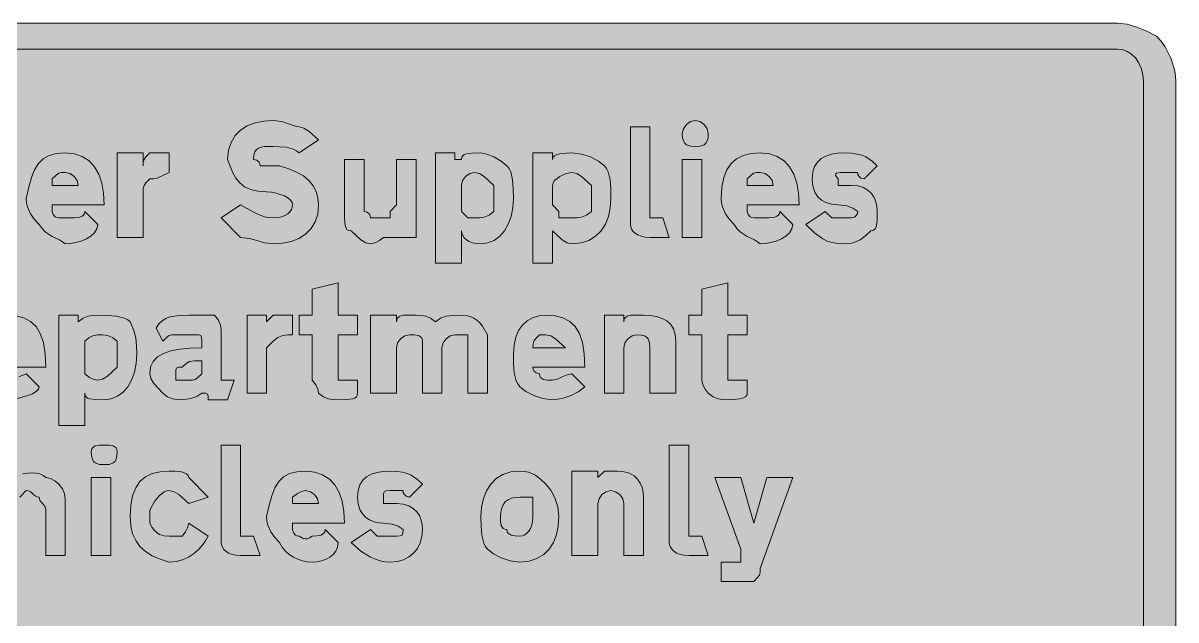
# Model space of a CAD drawing. Header units: metres. Extents: x 121 to 445, y 10 to 260.
# Drawn here: x 232.5 to 445.5, y 149.4 to 259.7 of the extents above; entities that cross this region are included whole.
import ezdxf

# ---------------------------------------------------------------- set-up
doc = ezdxf.new("R2010")
doc.units = ezdxf.units.M
doc.layers.add('FILL_BLACK_000000', color=7, linetype='Continuous', true_color=0x000000)
doc.layers.add('FILL_WHITE_FFFFFF', color=7, linetype='Continuous', true_color=0xffffff)

msp = doc.modelspace()

# ---------------------------------------------------------------- hatches: boundary and pattern name
at = {"layer": 'FILL_BLACK_000000', "true_color": 0x000000}
h = msp.add_hatch(color=7, dxfattribs=at)
h.dxf.hatch_style = 1
h.paths.add_polyline_path([(130.28, 10.12), (128.07, 10.38), (126.95, 10.67), (125.86, 11.09), (124.82, 11.69), (123.87, 12.48), (122.99, 14.3), (122.22, 16.23), (121.68, 18.39), (121.52, 19.58), (121.47, 20.88), (121.47, 248.88), (121.68, 250.87), (122.22, 253.08), (122.99, 255.29), (123.87, 257.28), (125.86, 258.16), (128.07, 258.93), (130.28, 259.47), (132.27, 259.68), (434.67, 259.68), (436.47, 259.47), (438.27, 258.93), (440.07, 258.16), (441.87, 257.28), (442.71, 256.33), (443.45, 255.29), (444.06, 254.2), (444.57, 253.08), (445.25, 250.87), (445.41, 249.83), (445.47, 248.88), (445.47, 20.88), (445.41, 19.58), (445.25, 18.39), (444.96, 17.27), (444.57, 16.23), (444.06, 15.24), (443.45, 14.3), (441.87, 12.48), (440.97, 11.69), (440.07, 11.09), (439.17, 10.67), (438.27, 10.38), (436.47, 10.12), (434.67, 10.08), (132.27, 10.08), (130.28, 10.12)])
h = msp.add_hatch(color=7, dxfattribs=at)
h.dxf.hatch_style = 1
h.paths.add_polyline_path([(275.67, 234.33), (276.08, 233.97), (276.22, 233.68), (276.27, 233.28), (279.87, 233.28), (281.56, 232.77), (283.02, 232.15), (284.26, 231.42), (285.27, 230.58), (286.06, 229.62), (286.62, 228.55), (286.96, 227.37), (287.07, 226.08), (286.91, 224.39), (286.43, 222.93), (285.68, 221.69), (284.67, 220.68), (283.44, 219.89), (282.01, 219.33), (280.41, 218.99), (278.67, 218.88), (277.06, 219.07), (275.67, 219.48), (274.28, 219.89), (272.67, 220.08), (269.07, 223.68), (272.67, 226.08), (275.67, 224.43), (277.06, 223.89), (277.82, 223.73), (278.67, 223.68), (279.51, 223.73), (280.25, 223.89), (280.86, 224.12), (281.37, 224.43), (281.76, 224.79), (282.05, 225.2), (282.21, 225.63), (282.27, 226.08), (282.16, 226.53), (281.86, 226.96), (281.38, 227.37), (280.77, 227.73), (279.23, 228.27), (278.37, 228.43), (277.47, 228.48), (275.83, 228.59), (274.49, 228.91), (273.4, 229.43), (272.52, 230.13), (271.81, 231), (271.23, 232.02), (270.27, 234.48), (270.43, 236.17), (270.91, 237.63), (271.66, 238.87), (272.67, 239.88), (273.9, 240.67), (275.33, 241.23), (276.93, 241.57), (278.67, 241.68), (280.26, 241.49), (281.52, 241.08), (282.55, 240.67), (283.47, 240.48), (284.37, 240.27), (285.27, 239.73), (287.07, 238.08), (283.47, 235.68), (282.97, 236.08), (282.38, 236.37), (281.07, 236.73), (278.67, 236.88), (277.1, 236.84), (276.48, 236.75), (275.97, 236.58), (275.58, 236.29), (275.3, 235.87), (275.13, 235.27), (275.07, 234.48), (275.67, 234.33)])
h = msp.add_hatch(color=7, dxfattribs=at)
h.dxf.hatch_style = 1
h.paths.add_polyline_path([(359.02, 238.49), (358.86, 237.89), (358.63, 237.47), (358.32, 237.18), (357.55, 236.92), (356.67, 236.88), (355.79, 236.92), (355.02, 237.18), (354.71, 237.47), (354.48, 237.89), (354.32, 238.49), (354.27, 239.28), (354.48, 240.16), (355.02, 240.93), (355.79, 241.47), (356.67, 241.68), (357.55, 241.47), (358.32, 240.93), (358.86, 240.16), (359.07, 239.28), (359.02, 238.49)])
h = msp.add_hatch(color=7, dxfattribs=at)
h.dxf.hatch_style = 1
h.paths.add_polyline_path([(348.27, 224.88), (348.27, 223.68), (350.67, 223.68), (351.87, 220.08), (350.67, 220.08), (348.27, 220.08), (347.43, 220.13), (346.7, 220.29), (346.08, 220.52), (345.57, 220.83), (345.18, 221.19), (344.9, 221.6), (344.73, 222.03), (344.67, 222.48), (344.67, 223.68), (344.67, 240.48), (348.27, 240.48), (348.27, 224.88)])
h = msp.add_hatch(color=7, dxfattribs=at)
h.dxf.hatch_style = 1
h.paths.add_polyline_path([(237.87, 224.88), (238.02, 224.28), (238.38, 223.87), (238.67, 223.73), (239.07, 223.68), (240.27, 223.68), (241.85, 223.7), (242.97, 223.83), (243.36, 223.97), (243.64, 224.19), (243.81, 224.48), (243.87, 224.88), (246.27, 222.48), (246.11, 221.64), (245.67, 220.9), (245, 220.29), (244.17, 219.78), (243.22, 219.39), (242.22, 219.1), (241.22, 218.94), (240.27, 218.88), (239.77, 219.28), (239.18, 219.61), (237.87, 220.23), (236.56, 221.07), (235.97, 221.69), (235.47, 222.48), (234.59, 223.4), (233.82, 224.43), (233.28, 225.69), (233.12, 226.43), (233.07, 227.28), (233.53, 229.36), (234.03, 231.12), (234.61, 232.57), (235.32, 233.73), (236.2, 234.6), (237.29, 235.21), (238.63, 235.57), (240.27, 235.68), (241.96, 235.51), (243.42, 235.02), (244.66, 234.22), (245.67, 233.13), (246.46, 231.75), (247.02, 230.11), (247.36, 228.22), (247.47, 226.08), (237.87, 226.08), (237.87, 224.88)])
h.paths.add_polyline_path([(242.46, 230.56), (241.92, 231.33), (241.15, 231.87), (240.27, 232.08), (239.56, 232.06), (239.07, 231.93), (238.58, 231.57), (237.87, 230.88), (237.87, 229.68), (242.67, 229.68), (242.46, 230.56)], flags=16)
h = msp.add_hatch(color=7, dxfattribs=at)
h.dxf.hatch_style = 1
h.paths.add_polyline_path([(249.87, 235.68), (254.67, 235.68), (254.67, 233.28), (254.69, 233.99), (254.82, 234.48), (255.18, 234.97), (255.87, 235.68), (259.47, 235.68), (259.47, 232.08), (257.22, 231.03), (256.6, 230.9), (255.87, 230.88), (255.18, 230.17), (254.82, 229.68), (254.69, 229.19), (254.67, 228.48), (254.67, 220.08), (249.87, 220.08), (249.87, 235.68)])
h = msp.add_hatch(color=7, dxfattribs=at)
h.dxf.hatch_style = 1
h.paths.add_polyline_path([(305.07, 234.48), (305.07, 220.08), (300.27, 220.08), (299.07, 220.08), (298.32, 219.48), (297.55, 219.07), (296.67, 218.88), (295.77, 219.09), (294.87, 219.63), (293.07, 221.28), (292.67, 221.33), (292.38, 221.49), (292.02, 222.03), (291.89, 222.8), (291.87, 223.68), (291.87, 234.48), (295.47, 234.48), (295.47, 226.08), (295.47, 224.88), (296.07, 224.73), (296.48, 224.37), (296.62, 224.08), (296.67, 223.68), (297.87, 223.68), (300.27, 223.68), (300.27, 224.88), (301.47, 226.08), (301.47, 234.48), (305.07, 234.48)])
h = msp.add_hatch(color=7, dxfattribs=at)
h.dxf.hatch_style = 1
h.paths.add_polyline_path([(322.64, 223.94), (322.12, 222.51), (321.42, 221.28), (320.55, 220.27), (319.53, 219.52), (318.36, 219.04), (317.07, 218.88), (316.23, 218.93), (315.5, 219.09), (314.88, 219.32), (314.37, 219.63), (313.98, 219.99), (313.7, 220.4), (313.53, 220.83), (313.47, 221.28), (313.47, 215.28), (308.67, 215.28), (308.67, 235.68), (312.27, 235.68), (312.27, 234.48), (313.47, 234.48), (313.53, 234.88), (313.7, 235.17), (313.98, 235.39), (314.37, 235.53), (315.5, 235.66), (317.07, 235.68), (318.16, 235.47), (319.47, 234.93), (320.78, 234.16), (321.87, 233.28), (322.27, 232.78), (322.56, 232.17), (322.92, 230.73), (323.05, 229.06), (323.07, 227.28), (322.96, 225.54), (322.64, 223.94)])
h.paths.add_polyline_path([(317.67, 223.83), (318.57, 224.19), (319.47, 224.88), (319.47, 226.08), (319.47, 229.68), (317.67, 231.33), (316.77, 231.87), (315.87, 232.08), (314.99, 231.87), (314.22, 231.33), (313.68, 230.56), (313.47, 229.68), (313.47, 226.08), (313.47, 224.88), (314.67, 223.68), (315.87, 223.68), (316.77, 223.7), (317.67, 223.83)], flags=16)
h = msp.add_hatch(color=7, dxfattribs=at)
h.dxf.hatch_style = 1
h.paths.add_polyline_path([(340.62, 223.94), (340.06, 222.51), (339.27, 221.28), (338.26, 220.27), (337.02, 219.52), (335.56, 219.04), (333.87, 218.88), (332.97, 219.09), (332.07, 219.63), (330.27, 221.28), (330.27, 215.28), (326.67, 215.28), (326.67, 235.68), (330.27, 235.68), (330.27, 234.48), (330.38, 234.88), (330.66, 235.17), (331.09, 235.39), (331.62, 235.53), (332.8, 235.66), (333.87, 235.68), (335.65, 235.47), (337.32, 234.93), (338.76, 234.16), (339.87, 233.28), (340.27, 232.78), (340.56, 232.17), (340.92, 230.73), (341.05, 229.06), (341.07, 227.28), (340.96, 225.54), (340.62, 223.94)])
h.paths.add_polyline_path([(335.67, 223.83), (336.57, 224.19), (337.47, 224.88), (337.47, 226.08), (337.47, 229.68), (335.67, 231.33), (334.77, 231.87), (333.87, 232.08), (332.8, 231.87), (331.62, 231.33), (330.66, 230.56), (330.38, 230.13), (330.27, 229.68), (330.27, 226.08), (331.47, 224.88), (331.47, 223.68), (333.87, 223.68), (334.77, 223.7), (335.67, 223.83)], flags=16)
h = msp.add_hatch(color=7, dxfattribs=at)
h.dxf.hatch_style = 1
h.paths.add_polyline_path([(354.27, 220.08), (354.27, 234.48), (357.87, 234.48), (357.87, 220.08), (354.27, 220.08)])
h = msp.add_hatch(color=7, dxfattribs=at)
h.dxf.hatch_style = 1
h.paths.add_polyline_path([(366.27, 224.88), (366.42, 224.28), (366.78, 223.87), (367.07, 223.73), (367.47, 223.68), (368.67, 223.68), (370.25, 223.7), (371.37, 223.83), (371.76, 223.97), (372.05, 224.19), (372.21, 224.48), (372.27, 224.88), (374.67, 222.48), (374.51, 221.64), (374.07, 220.9), (373.4, 220.29), (372.57, 219.78), (371.62, 219.39), (370.62, 219.1), (369.62, 218.94), (368.67, 218.88), (368.17, 219.28), (367.58, 219.61), (366.27, 220.23), (364.96, 221.07), (364.37, 221.69), (363.87, 222.48), (362.99, 223.4), (362.22, 224.43), (361.68, 225.69), (361.52, 226.43), (361.47, 227.28), (361.58, 229.36), (361.92, 231.12), (362.48, 232.57), (363.27, 233.73), (364.28, 234.6), (365.52, 235.21), (366.98, 235.57), (368.67, 235.68), (370.36, 235.51), (371.82, 235.02), (373.06, 234.22), (374.07, 233.13), (374.86, 231.75), (375.42, 230.11), (375.76, 228.22), (375.87, 226.08), (366.27, 226.08), (366.27, 224.88)])
h.paths.add_polyline_path([(370.86, 230.56), (370.32, 231.33), (369.55, 231.87), (368.67, 232.08), (367.96, 232.06), (367.47, 231.93), (366.98, 231.57), (366.27, 230.88), (366.27, 229.68), (371.07, 229.68), (370.86, 230.56)], flags=16)
h = msp.add_hatch(color=7, dxfattribs=at)
h.dxf.hatch_style = 1
h.paths.add_polyline_path([(390.25, 223.3), (390.12, 222.18), (389.98, 221.79), (389.76, 221.5), (389.47, 221.34), (389.07, 221.28), (388.15, 220.4), (387.12, 219.63), (385.86, 219.09), (385.12, 218.93), (384.27, 218.88), (383.03, 218.94), (381.96, 219.1), (381.04, 219.39), (380.22, 219.78), (378.7, 220.9), (377.07, 222.48), (380.67, 224.88), (381.87, 223.68), (384.27, 223.68), (385.47, 223.68), (386.07, 223.83), (386.48, 224.19), (386.62, 224.48), (386.67, 224.88), (385.77, 225.48), (384.65, 225.89), (383.07, 226.08), (381.83, 226.19), (380.8, 226.49), (379.97, 226.97), (379.32, 227.58), (378.84, 228.31), (378.51, 229.12), (378.33, 229.98), (378.27, 230.88), (378.38, 232.12), (378.7, 233.15), (379.22, 233.98), (379.92, 234.63), (380.79, 235.11), (381.81, 235.44), (382.98, 235.62), (384.27, 235.68), (385.51, 235.63), (386.56, 235.47), (387.43, 235.24), (388.17, 234.93), (389.33, 234.16), (390.27, 233.28), (387.87, 230.88), (387.27, 231.03), (386.86, 231.39), (386.72, 231.68), (386.67, 232.08), (384.27, 232.08), (383.41, 232.06), (382.77, 231.93), (382.61, 231.79), (382.58, 231.57), (382.73, 231.28), (383.07, 230.88), (383.07, 229.68), (385.47, 229.68), (386.71, 229.57), (387.74, 229.27), (388.57, 228.79), (389.22, 228.18), (389.7, 227.45), (390.03, 226.64), (390.21, 225.78), (390.27, 224.88), (390.25, 223.3)])
h = msp.add_hatch(color=7, dxfattribs=at)
h.dxf.hatch_style = 1
h.paths.add_polyline_path([(294.27, 205.68), (294.27, 202.08), (290.67, 202.08), (290.67, 194.88), (290.67, 193.68), (291.87, 193.68), (293.07, 193.68), (294.27, 193.68), (294.27, 191.28), (294.21, 190.88), (294.05, 190.59), (293.76, 190.37), (293.37, 190.23), (292.25, 190.1), (290.67, 190.08), (289.77, 190.1), (288.87, 190.23), (287.97, 190.59), (287.07, 191.28), (286.92, 192.03), (286.56, 192.8), (285.87, 193.68), (285.87, 202.08), (283.47, 202.08), (283.47, 205.68), (285.87, 205.68), (285.87, 210.48), (290.67, 211.68), (290.67, 205.68), (294.27, 205.68)])
h = msp.add_hatch(color=7, dxfattribs=at)
h.dxf.hatch_style = 1
h.paths.add_polyline_path([(366.27, 205.68), (366.27, 202.08), (362.67, 202.08), (362.67, 194.88), (362.67, 193.68), (363.87, 193.68), (365.07, 193.68), (366.27, 193.68), (366.27, 191.28), (366.16, 190.88), (365.88, 190.59), (365.45, 190.37), (364.92, 190.23), (363.74, 190.1), (362.67, 190.08), (361.77, 190.1), (360.87, 190.23), (359.97, 190.59), (359.07, 191.28), (358.47, 192.03), (358.06, 192.8), (357.87, 193.68), (357.87, 202.08), (355.47, 202.08), (355.47, 205.68), (357.87, 205.68), (357.87, 210.48), (362.67, 211.68), (362.67, 205.68), (366.27, 205.68)])
h = msp.add_hatch(color=7, dxfattribs=at)
h.dxf.hatch_style = 1
h.paths.add_polyline_path([(227.09, 195.39), (227.22, 195.03), (227.58, 194.9), (228.27, 194.88), (228.32, 194.48), (228.46, 194.19), (228.87, 193.83), (229.47, 193.68), (230.54, 193.87), (231.72, 194.28), (233.07, 194.88), (235.47, 192.48), (235.31, 192.03), (234.87, 191.6), (234.2, 191.19), (233.37, 190.83), (231.42, 190.29), (229.47, 190.08), (228.36, 190.29), (226.92, 190.83), (223.47, 192.48), (223.28, 193.59), (222.87, 195.03), (222.46, 196.7), (222.27, 198.48), (222.38, 200.17), (222.72, 201.63), (223.28, 202.87), (224.07, 203.88), (225.08, 204.67), (226.32, 205.23), (227.78, 205.57), (229.47, 205.68), (231.16, 205.56), (232.62, 205.19), (233.86, 204.54), (234.87, 203.58), (235.66, 202.28), (236.22, 200.62), (236.56, 198.56), (236.67, 196.08), (227.07, 196.08), (227.09, 195.39)])
h.paths.add_polyline_path([(231.66, 200.56), (231.12, 201.33), (230.35, 201.87), (229.47, 202.08), (227.07, 202.08), (227.07, 199.68), (231.87, 199.68), (231.66, 200.56)], flags=16)
h = msp.add_hatch(color=7, dxfattribs=at)
h.dxf.hatch_style = 1
h.paths.add_polyline_path([(253.04, 195.14), (252.52, 193.71), (251.82, 192.48), (250.95, 191.47), (249.93, 190.72), (248.76, 190.24), (247.47, 190.08), (245.9, 190.1), (244.77, 190.23), (244.38, 190.37), (244.1, 190.59), (243.93, 190.88), (243.87, 191.28), (243.87, 185.28), (239.07, 185.28), (239.07, 205.68), (242.67, 205.68), (242.67, 204.48), (243.57, 205.17), (244.47, 205.53), (245.37, 205.66), (246.27, 205.68), (248.05, 205.66), (249.72, 205.53), (251.16, 205.17), (251.77, 204.88), (252.27, 204.48), (252.96, 202.87), (253.32, 201.48), (253.45, 200.09), (253.47, 198.48), (253.36, 196.74), (253.04, 195.14)])
h.paths.add_polyline_path([(248.07, 194.43), (249.87, 196.08), (249.87, 197.28), (249.87, 199.68), (249.87, 200.88), (248.97, 201.57), (248.07, 201.93), (247.17, 202.06), (246.27, 202.08), (245.39, 201.89), (244.62, 201.48), (243.87, 200.88), (243.87, 196.08), (243.87, 194.88), (244.75, 194.19), (245.52, 193.83), (246.27, 193.68), (247.17, 193.89), (248.07, 194.43)], flags=16)
h = msp.add_hatch(color=7, dxfattribs=at)
h.dxf.hatch_style = 1
h.paths.add_polyline_path([(266.67, 190.08), (266.65, 190.77), (266.52, 191.13), (266.16, 191.26), (265.47, 191.28), (264.57, 190.68), (263.45, 190.27), (261.87, 190.08), (260.97, 190.1), (260.07, 190.23), (259.17, 190.59), (258.27, 191.28), (256.62, 193.08), (256.08, 193.98), (255.87, 194.88), (256.04, 196.12), (256.53, 197.15), (257.33, 197.98), (258.42, 198.63), (259.8, 199.11), (261.44, 199.44), (263.33, 199.62), (265.47, 199.68), (265.47, 200.88), (265.45, 201.57), (265.32, 201.93), (264.96, 202.06), (264.27, 202.08), (263.07, 202.08), (260.67, 202.08), (259.96, 202.06), (259.47, 201.93), (258.98, 201.57), (258.27, 200.88), (257.07, 203.28), (257.57, 204.07), (258.18, 204.67), (258.86, 205.09), (259.62, 205.38), (261.29, 205.64), (263.07, 205.68), (267.87, 205.68), (268.56, 204.78), (268.92, 203.88), (269.05, 202.98), (269.07, 202.08), (269.07, 193.68), (271.47, 193.68), (270.27, 190.08), (266.67, 190.08)])
h.paths.add_polyline_path([(263.07, 193.68), (263.78, 193.7), (264.27, 193.83), (264.76, 194.19), (265.47, 194.88), (265.47, 197.28), (264.06, 197.26), (263.22, 197.13), (262.6, 196.77), (261.87, 196.08), (261.18, 196.06), (260.82, 195.93), (260.69, 195.57), (260.67, 194.88), (260.67, 193.68), (263.07, 193.68)], flags=16)
h = msp.add_hatch(color=7, dxfattribs=at)
h.dxf.hatch_style = 1
h.paths.add_polyline_path([(273.87, 205.68), (277.47, 205.68), (277.47, 204.48), (278.67, 205.68), (282.27, 205.68), (282.27, 202.08), (281.37, 202.06), (280.47, 201.93), (279.57, 201.57), (278.67, 200.88), (277.47, 199.68), (277.47, 191.28), (273.87, 191.28), (273.87, 205.68)])
h = msp.add_hatch(color=7, dxfattribs=at)
h.dxf.hatch_style = 1
h.paths.add_polyline_path([(311.39, 201.87), (310.62, 201.33), (310.08, 200.56), (309.87, 199.68), (309.87, 191.28), (306.27, 191.28), (306.27, 200.88), (306.22, 201.28), (306.06, 201.57), (305.52, 201.93), (304.75, 202.06), (303.87, 202.08), (302.99, 201.87), (302.22, 201.33), (301.68, 200.56), (301.47, 199.68), (301.47, 191.28), (296.67, 191.28), (296.67, 205.68), (301.47, 205.68), (301.47, 204.48), (301.52, 204.88), (301.66, 205.17), (302.07, 205.53), (302.67, 205.68), (305.07, 205.68), (305.97, 205.66), (306.87, 205.53), (307.77, 205.17), (308.67, 204.48), (309.59, 205.17), (310.62, 205.53), (311.88, 205.66), (313.47, 205.68), (314.32, 205.62), (315.06, 205.45), (315.73, 205.17), (316.32, 204.78), (316.86, 204.27), (317.35, 203.65), (318.27, 202.08), (318.27, 200.88), (318.27, 191.28), (314.67, 191.28), (314.67, 200.88), (314.67, 202.08), (312.27, 202.08), (311.39, 201.87)])
h = msp.add_hatch(color=7, dxfattribs=at)
h.dxf.hatch_style = 1
h.paths.add_polyline_path([(326.72, 195.68), (326.86, 195.39), (327.27, 195.03), (327.87, 194.88), (327.92, 194.48), (328.08, 194.19), (328.62, 193.83), (329.39, 193.7), (330.27, 193.68), (331.17, 193.87), (332.07, 194.28), (332.97, 194.69), (333.87, 194.88), (336.27, 192.48), (335.16, 191.6), (333.72, 190.83), (332.05, 190.29), (330.27, 190.08), (328.49, 190.29), (326.82, 190.83), (325.38, 191.6), (324.27, 192.48), (323.87, 192.98), (323.58, 193.59), (323.22, 195.03), (323.09, 196.7), (323.07, 198.48), (323.18, 200.17), (323.5, 201.63), (324.02, 202.87), (324.72, 203.88), (325.59, 204.67), (326.61, 205.23), (327.78, 205.57), (329.07, 205.68), (330.76, 205.56), (332.22, 205.19), (333.46, 204.54), (334.47, 203.58), (335.26, 202.28), (335.82, 200.62), (336.16, 198.56), (336.27, 196.08), (326.67, 196.08), (326.72, 195.68)])
h.paths.add_polyline_path([(330.87, 201.33), (329.97, 201.87), (329.07, 202.08), (327.87, 202.08), (327.18, 201.37), (326.82, 200.88), (326.69, 200.39), (326.67, 199.68), (332.67, 199.68), (330.87, 201.33)], flags=16)
h = msp.add_hatch(color=7, dxfattribs=at)
h.dxf.hatch_style = 1
h.paths.add_polyline_path([(348.27, 191.28), (348.27, 199.68), (348.23, 200.56), (347.97, 201.33), (347.68, 201.64), (347.26, 201.87), (346.66, 202.03), (345.87, 202.08), (344.99, 201.87), (344.22, 201.33), (343.68, 200.56), (343.47, 199.68), (343.47, 191.28), (339.87, 191.28), (339.87, 205.68), (343.47, 205.68), (343.47, 204.48), (343.52, 204.88), (343.66, 205.17), (344.07, 205.53), (344.67, 205.68), (347.07, 205.68), (348.36, 205.62), (349.53, 205.44), (350.55, 205.11), (351.42, 204.63), (352.12, 203.98), (352.64, 203.15), (352.96, 202.12), (353.07, 200.88), (353.07, 191.28), (348.27, 191.28)])
h = msp.add_hatch(color=7, dxfattribs=at)
h.dxf.hatch_style = 1
h.paths.add_polyline_path([(231.57, 176.07), (232.45, 176.35), (233.31, 176.52), (234.12, 176.58), (234.88, 176.52), (235.56, 176.35), (236.17, 176.07), (236.67, 175.68), (237.55, 175.49), (238.32, 175.08), (239.07, 174.48), (239.76, 173.58), (240.12, 172.68), (240.25, 171.78), (240.27, 170.88), (240.27, 161.28), (236.67, 161.28), (236.67, 169.68), (236.62, 170.08), (236.48, 170.39), (236.07, 170.88), (235.66, 171.37), (235.52, 171.68), (235.47, 172.08), (235.07, 172.13), (234.76, 172.27), (234.27, 172.68), (233.78, 173.09), (233.47, 173.23), (233.07, 173.28), (231.87, 172.08), (231.72, 171.48), (231.36, 171.07), (231.07, 170.93), (230.67, 170.88), (230.67, 169.68), (230.67, 161.28), (227.07, 161.28), (227.07, 181.68), (230.67, 181.68), (230.67, 175.68), (231.57, 176.07)])
h = msp.add_hatch(color=7, dxfattribs=at)
h.dxf.hatch_style = 1
h.paths.add_polyline_path([(249.82, 179.69), (249.66, 179.09), (249.43, 178.67), (249.12, 178.38), (248.35, 178.12), (247.47, 178.08), (246.59, 178.12), (245.82, 178.38), (245.51, 178.67), (245.28, 179.09), (245.12, 179.69), (245.07, 180.48), (245.12, 180.88), (245.28, 181.17), (245.82, 181.53), (246.59, 181.66), (247.47, 181.68), (248.35, 181.66), (249.12, 181.53), (249.66, 181.17), (249.82, 180.88), (249.87, 180.48), (249.82, 179.69)])
h = msp.add_hatch(color=7, dxfattribs=at)
h.dxf.hatch_style = 1
h.paths.add_polyline_path([(272.67, 166.08), (272.67, 164.88), (275.07, 164.88), (276.27, 161.28), (275.07, 161.28), (272.67, 161.28), (271.83, 161.33), (271.1, 161.49), (270.48, 161.72), (269.97, 162.03), (269.58, 162.39), (269.3, 162.8), (269.13, 163.23), (269.07, 163.68), (269.07, 164.88), (269.07, 181.68), (272.67, 181.68), (272.67, 166.08)])
h = msp.add_hatch(color=7, dxfattribs=at)
h.dxf.hatch_style = 1
h.paths.add_polyline_path([(355.47, 166.08), (355.47, 164.88), (357.87, 164.88), (359.07, 161.28), (357.87, 161.28), (355.47, 161.28), (354.63, 161.33), (353.9, 161.49), (353.28, 161.72), (352.77, 162.03), (352.38, 162.39), (352.1, 162.8), (351.93, 163.23), (351.87, 163.68), (351.87, 164.88), (351.87, 181.68), (355.47, 181.68), (355.47, 166.08)])
h = msp.add_hatch(color=7, dxfattribs=at)
h.dxf.hatch_style = 1
h.paths.add_polyline_path([(260.54, 176.86), (261.72, 176.73), (262.25, 176.59), (262.68, 176.37), (262.96, 176.08), (263.07, 175.68), (266.67, 172.08), (263.07, 170.88), (261.27, 172.53), (260.37, 173.07), (259.47, 173.28), (259.02, 173.22), (258.57, 173.05), (257.67, 172.38), (256.77, 171.25), (255.87, 169.68), (255.87, 168.48), (255.87, 167.28), (256.32, 166.49), (256.77, 165.89), (257.22, 165.47), (257.67, 165.18), (258.57, 164.92), (259.47, 164.88), (261.87, 164.88), (262.47, 165.63), (262.88, 166.4), (263.07, 167.28), (266.67, 164.88), (266.16, 163.98), (265.55, 163.12), (264.81, 162.31), (263.97, 161.58), (263.01, 160.97), (261.95, 160.49), (260.76, 160.19), (259.47, 160.08), (257.78, 160.59), (256.32, 161.22), (255.08, 162), (254.07, 162.93), (253.28, 164.03), (252.72, 165.31), (252.38, 166.79), (252.27, 168.48), (252.38, 170.56), (252.72, 172.32), (253.28, 173.77), (254.07, 174.93), (255.08, 175.8), (256.32, 176.41), (257.78, 176.77), (259.47, 176.88), (260.54, 176.86)])
h = msp.add_hatch(color=7, dxfattribs=at)
h.dxf.hatch_style = 1
h.paths.add_polyline_path([(282.27, 166.08), (282.42, 165.48), (282.78, 165.07), (283.07, 164.93), (283.47, 164.88), (284.22, 164.43), (284.58, 164.35), (284.99, 164.37), (285.42, 164.54), (285.87, 164.88), (286.75, 164.9), (287.52, 165.03), (288.06, 165.39), (288.22, 165.68), (288.27, 166.08), (290.67, 163.68), (290.56, 162.84), (290.26, 162.1), (289.78, 161.49), (289.17, 160.98), (288.44, 160.59), (287.63, 160.3), (286.77, 160.14), (285.87, 160.08), (284.97, 160.14), (284.09, 160.3), (283.23, 160.59), (282.42, 160.98), (281.66, 161.49), (280.98, 162.1), (280.37, 162.84), (279.87, 163.68), (278.99, 164.6), (278.22, 165.63), (277.68, 166.89), (277.52, 167.63), (277.47, 168.48), (277.93, 170.56), (278.43, 172.32), (279.01, 173.77), (279.72, 174.93), (280.6, 175.8), (281.69, 176.41), (283.03, 176.77), (284.67, 176.88), (286.36, 176.71), (287.82, 176.22), (289.06, 175.42), (290.07, 174.33), (290.86, 172.95), (291.42, 171.31), (291.76, 169.42), (291.87, 167.28), (282.27, 167.28), (282.27, 166.08)])
h.paths.add_polyline_path([(286.86, 171.76), (286.32, 172.53), (285.55, 173.07), (284.67, 173.28), (283.92, 173.13), (283.15, 172.77), (282.27, 172.08), (282.27, 170.88), (287.07, 170.88), (286.86, 171.76)], flags=16)
h = msp.add_hatch(color=7, dxfattribs=at)
h.dxf.hatch_style = 1
h.paths.add_polyline_path([(306.16, 164.79), (305.84, 163.62), (305.32, 162.6), (304.62, 161.73), (303.75, 161.03), (302.73, 160.51), (301.56, 160.19), (300.27, 160.08), (299.37, 160.14), (298.47, 160.3), (297.57, 160.59), (296.67, 160.98), (294.87, 162.1), (293.07, 163.68), (296.67, 166.08), (297.87, 164.88), (300.27, 164.88), (301.47, 164.88), (302.16, 164.9), (302.52, 165.03), (302.65, 165.39), (302.67, 166.08), (301.77, 166.68), (300.65, 167.09), (299.07, 167.28), (298.17, 167.34), (297.31, 167.52), (296.5, 167.85), (295.77, 168.33), (295.16, 168.98), (294.68, 169.81), (294.38, 170.84), (294.27, 172.08), (294.38, 173.32), (294.7, 174.35), (295.22, 175.18), (295.92, 175.83), (296.79, 176.31), (297.81, 176.64), (298.98, 176.82), (300.27, 176.88), (301.51, 176.83), (302.56, 176.67), (303.43, 176.44), (304.17, 176.13), (305.33, 175.36), (306.27, 174.48), (303.87, 172.08), (303.27, 172.23), (302.86, 172.59), (302.72, 172.88), (302.67, 173.28), (300.27, 173.28), (299.58, 173.26), (299.22, 173.13), (299.09, 172.77), (299.07, 172.08), (299.07, 170.88), (301.47, 170.88), (302.71, 170.77), (303.74, 170.47), (304.57, 169.99), (305.22, 169.38), (305.7, 168.65), (306.03, 167.84), (306.21, 166.98), (306.27, 166.08), (306.16, 164.79)])
h = msp.add_hatch(color=7, dxfattribs=at)
h.dxf.hatch_style = 1
h.paths.add_polyline_path([(331.02, 165.14), (330.46, 163.71), (329.67, 162.48), (328.66, 161.47), (327.42, 160.72), (325.96, 160.24), (324.27, 160.08), (322.49, 160.29), (320.82, 160.83), (319.38, 161.6), (318.27, 162.48), (317.87, 162.98), (317.58, 163.59), (317.22, 165.03), (317.09, 166.7), (317.07, 168.48), (317.18, 170.22), (317.52, 171.82), (318.08, 173.25), (318.87, 174.48), (319.88, 175.49), (321.12, 176.24), (322.58, 176.72), (324.27, 176.88), (325.12, 176.83), (325.86, 176.67), (327.12, 176.13), (328.15, 175.36), (329.07, 174.48), (329.95, 173.37), (330.72, 171.93), (331.26, 170.26), (331.47, 168.48), (331.36, 166.74), (331.02, 165.14)])
h.paths.add_polyline_path([(324.27, 172.08), (323.43, 172.02), (322.7, 171.85), (322.08, 171.57), (321.57, 171.18), (321.18, 170.67), (320.9, 170.05), (320.73, 169.32), (320.67, 168.48), (320.69, 167.6), (320.82, 166.83), (321.18, 166.29), (321.47, 166.13), (321.87, 166.08), (321.92, 165.68), (322.08, 165.39), (322.62, 165.03), (323.39, 164.9), (324.27, 164.88), (324.72, 164.94), (325.15, 165.1), (325.56, 165.39), (325.92, 165.78), (326.23, 166.29), (326.46, 166.9), (326.62, 167.64), (326.67, 168.48), (326.67, 172.08), (324.27, 172.08)], flags=16)
h = msp.add_hatch(color=7, dxfattribs=at)
h.dxf.hatch_style = 1
h.paths.add_polyline_path([(343.47, 161.28), (343.47, 169.68), (343.47, 170.88), (343.26, 171.76), (342.72, 172.53), (341.95, 173.07), (341.07, 173.28), (340.19, 173.07), (339.42, 172.53), (338.88, 171.76), (338.67, 170.88), (338.67, 161.28), (333.87, 161.28), (333.87, 176.88), (338.67, 176.88), (338.67, 175.68), (339.87, 176.88), (342.27, 176.88), (343.51, 176.77), (344.54, 176.47), (345.37, 175.99), (346.02, 175.38), (346.5, 174.65), (346.83, 173.84), (347.01, 172.98), (347.07, 172.08), (347.07, 170.88), (347.07, 161.28), (343.47, 161.28)])
h = msp.add_hatch(color=7, dxfattribs=at)
h.dxf.hatch_style = 1
h.paths.add_polyline_path([(245.07, 161.28), (245.07, 175.68), (248.67, 175.68), (248.67, 161.28), (245.07, 161.28)])
h = msp.add_hatch(color=7, dxfattribs=at)
h.dxf.hatch_style = 1
h.paths.add_polyline_path([(368.67, 158.88), (368.65, 158.17), (368.52, 157.68), (368.16, 157.19), (367.47, 156.48), (366.27, 156.48), (361.47, 156.48), (361.47, 160.08), (362.67, 160.08), (365.07, 160.08), (365.07, 161.28), (365.07, 162.48), (360.27, 175.68), (365.07, 175.68), (367.47, 167.28), (369.87, 175.68), (374.67, 175.68), (368.67, 158.88)])
at = {"layer": 'FILL_WHITE_FFFFFF', "true_color": 0xffffff}
h = msp.add_hatch(color=7, dxfattribs=at)
h.dxf.hatch_style = 1
h.paths.add_polyline_path([(439.47, 20.88), (439.47, 18.48), (439.42, 18.08), (439.28, 17.77), (438.87, 17.28), (438.46, 16.79), (438.32, 16.48), (438.27, 16.08), (437.56, 16.06), (437.07, 15.93), (436.58, 15.57), (435.87, 14.88), (434.67, 14.88), (132.27, 14.88), (131.2, 14.9), (130.02, 15.03), (129.49, 15.17), (129.06, 15.39), (128.78, 15.68), (128.67, 16.08), (127.98, 16.79), (127.62, 17.28), (127.49, 17.77), (127.47, 18.48), (127.07, 18.53), (126.78, 18.69), (126.42, 19.23), (126.29, 20), (126.27, 20.88), (126.27, 248.88), (126.48, 249.95), (127.02, 251.13), (127.79, 252.09), (128.22, 252.37), (128.67, 252.48), (128.78, 252.93), (129.06, 253.36), (130.02, 254.13), (131.2, 254.67), (132.27, 254.88), (434.67, 254.88), (435.57, 254.77), (436.43, 254.45), (437.24, 253.93), (437.97, 253.23), (438.58, 252.36), (439.06, 251.34), (439.36, 250.17), (439.47, 248.88), (439.47, 20.88)])

# ---------------------------------------------------------------- linework, layer by layer
at = {"layer": 'FILL_BLACK_000000', "lineweight": 0, "true_color": 0x000000}
for points in [[(132.27, 259.68), (434.67, 259.68), (436.47, 259.47), (438.27, 258.93), (440.07, 258.16), (441.87, 257.28), (442.71, 256.33), (443.45, 255.29), (444.06, 254.2), (444.57, 253.08), (445.25, 250.87), (445.41, 249.83), (445.47, 248.88), (445.47, 20.88)], [(231.16, 205.56), (232.62, 205.19), (233.86, 204.54), (234.87, 203.58), (235.66, 202.28), (236.22, 200.62), (236.56, 198.56), (236.67, 196.08), (227.07, 196.08)], [(231.72, 194.28), (233.07, 194.88), (235.47, 192.48), (235.31, 192.03), (234.87, 191.6), (234.2, 191.19), (233.37, 190.83), (231.42, 190.29)], [(232.45, 176.35), (233.31, 176.52), (234.12, 176.58), (234.88, 176.52), (235.56, 176.35), (236.17, 176.07), (236.67, 175.68), (237.55, 175.49), (238.32, 175.08), (239.07, 174.48), (239.76, 173.58), (240.12, 172.68), (240.25, 171.78), (240.27, 170.88), (240.27, 161.28), (236.67, 161.28), (236.67, 169.68), (236.62, 170.08), (236.48, 170.39), (236.07, 170.88), (235.66, 171.37), (235.52, 171.68), (235.47, 172.08), (235.07, 172.13), (234.76, 172.27), (234.27, 172.68), (233.78, 173.09), (233.47, 173.23), (233.07, 173.28), (231.87, 172.08)]]:
    msp.add_lwpolyline(points, dxfattribs=at)
for points in [[(275.67, 234.33), (276.08, 233.97), (276.22, 233.68), (276.27, 233.28), (279.87, 233.28), (281.56, 232.77), (283.02, 232.15), (284.26, 231.42), (285.27, 230.58), (286.06, 229.62), (286.62, 228.55), (286.96, 227.37), (287.07, 226.08), (286.91, 224.39), (286.43, 222.93), (285.68, 221.69), (284.67, 220.68), (283.44, 219.89), (282.01, 219.33), (280.41, 218.99), (278.67, 218.88), (277.06, 219.07), (275.67, 219.48), (274.28, 219.89), (272.67, 220.08), (269.07, 223.68), (272.67, 226.08), (275.67, 224.43), (277.06, 223.89), (277.82, 223.73), (278.67, 223.68), (279.51, 223.73), (280.25, 223.89), (280.86, 224.12), (281.37, 224.43), (281.76, 224.79), (282.05, 225.2), (282.21, 225.63), (282.27, 226.08), (282.16, 226.53), (281.86, 226.96), (281.38, 227.37), (280.77, 227.73), (279.23, 228.27), (278.37, 228.43), (277.47, 228.48), (275.83, 228.59), (274.49, 228.91), (273.4, 229.43), (272.52, 230.13), (271.81, 231), (271.23, 232.02), (270.27, 234.48), (270.43, 236.17), (270.91, 237.63), (271.66, 238.87), (272.67, 239.88), (273.9, 240.67), (275.33, 241.23), (276.93, 241.57), (278.67, 241.68), (280.26, 241.49), (281.52, 241.08), (282.55, 240.67), (283.47, 240.48), (284.37, 240.27), (285.27, 239.73), (287.07, 238.08), (283.47, 235.68), (282.97, 236.08), (282.38, 236.37), (281.07, 236.73), (278.67, 236.88), (277.1, 236.84), (276.48, 236.75), (275.97, 236.58), (275.58, 236.29), (275.3, 235.87), (275.13, 235.27), (275.07, 234.48)], [(359.02, 238.49), (358.86, 237.89), (358.63, 237.47), (358.32, 237.18), (357.55, 236.92), (356.67, 236.88), (355.79, 236.92), (355.02, 237.18), (354.71, 237.47), (354.48, 237.89), (354.32, 238.49), (354.27, 239.28), (354.48, 240.16), (355.02, 240.93), (355.79, 241.47), (356.67, 241.68), (357.55, 241.47), (358.32, 240.93), (358.86, 240.16), (359.07, 239.28)], [(348.27, 224.88), (348.27, 223.68), (350.67, 223.68), (351.87, 220.08), (350.67, 220.08), (348.27, 220.08), (347.43, 220.13), (346.7, 220.29), (346.08, 220.52), (345.57, 220.83), (345.18, 221.19), (344.9, 221.6), (344.73, 222.03), (344.67, 222.48), (344.67, 223.68), (344.67, 240.48), (348.27, 240.48)], [(237.87, 224.88), (238.02, 224.28), (238.38, 223.87), (238.67, 223.73), (239.07, 223.68), (240.27, 223.68), (241.85, 223.7), (242.97, 223.83), (243.36, 223.97), (243.64, 224.19), (243.81, 224.48), (243.87, 224.88), (246.27, 222.48), (246.11, 221.64), (245.67, 220.9), (245, 220.29), (244.17, 219.78), (243.22, 219.39), (242.22, 219.1), (241.22, 218.94), (240.27, 218.88), (239.77, 219.28), (239.18, 219.61), (237.87, 220.23), (236.56, 221.07), (235.97, 221.69), (235.47, 222.48), (234.59, 223.4), (233.82, 224.43), (233.28, 225.69), (233.12, 226.43), (233.07, 227.28), (233.53, 229.36), (234.03, 231.12), (234.61, 232.57), (235.32, 233.73), (236.2, 234.6), (237.29, 235.21), (238.63, 235.57), (240.27, 235.68), (241.96, 235.51), (243.42, 235.02), (244.66, 234.22), (245.67, 233.13), (246.46, 231.75), (247.02, 230.11), (247.36, 228.22), (247.47, 226.08), (237.87, 226.08)], [(249.87, 235.68), (254.67, 235.68), (254.67, 233.28), (254.69, 233.99), (254.82, 234.48), (255.18, 234.97), (255.87, 235.68), (259.47, 235.68), (259.47, 232.08), (257.22, 231.03), (256.6, 230.9), (255.87, 230.88), (255.18, 230.17), (254.82, 229.68), (254.69, 229.19), (254.67, 228.48), (254.67, 220.08), (249.87, 220.08)], [(305.07, 234.48), (305.07, 220.08), (300.27, 220.08), (299.07, 220.08), (298.32, 219.48), (297.55, 219.07), (296.67, 218.88), (295.77, 219.09), (294.87, 219.63), (293.07, 221.28), (292.67, 221.33), (292.38, 221.49), (292.02, 222.03), (291.89, 222.8), (291.87, 223.68), (291.87, 234.48), (295.47, 234.48), (295.47, 226.08), (295.47, 224.88), (296.07, 224.73), (296.48, 224.37), (296.62, 224.08), (296.67, 223.68), (297.87, 223.68), (300.27, 223.68), (300.27, 224.88), (301.47, 226.08), (301.47, 234.48)], [(322.64, 223.94), (322.12, 222.51), (321.42, 221.28), (320.55, 220.27), (319.53, 219.52), (318.36, 219.04), (317.07, 218.88), (316.23, 218.93), (315.5, 219.09), (314.88, 219.32), (314.37, 219.63), (313.98, 219.99), (313.7, 220.4), (313.53, 220.83), (313.47, 221.28), (313.47, 215.28), (308.67, 215.28), (308.67, 235.68), (312.27, 235.68), (312.27, 234.48), (313.47, 234.48), (313.53, 234.88), (313.7, 235.17), (313.98, 235.39), (314.37, 235.53), (315.5, 235.66), (317.07, 235.68), (318.16, 235.47), (319.47, 234.93), (320.78, 234.16), (321.87, 233.28), (322.27, 232.78), (322.56, 232.17), (322.92, 230.73), (323.05, 229.06), (323.07, 227.28), (322.96, 225.54)], [(340.62, 223.94), (340.06, 222.51), (339.27, 221.28), (338.26, 220.27), (337.02, 219.52), (335.56, 219.04), (333.87, 218.88), (332.97, 219.09), (332.07, 219.63), (330.27, 221.28), (330.27, 215.28), (326.67, 215.28), (326.67, 235.68), (330.27, 235.68), (330.27, 234.48), (330.38, 234.88), (330.66, 235.17), (331.09, 235.39), (331.62, 235.53), (332.8, 235.66), (333.87, 235.68), (335.65, 235.47), (337.32, 234.93), (338.76, 234.16), (339.87, 233.28), (340.27, 232.78), (340.56, 232.17), (340.92, 230.73), (341.05, 229.06), (341.07, 227.28), (340.96, 225.54)], [(354.27, 220.08), (354.27, 234.48), (357.87, 234.48), (357.87, 220.08)], [(366.27, 224.88), (366.42, 224.28), (366.78, 223.87), (367.07, 223.73), (367.47, 223.68), (368.67, 223.68), (370.25, 223.7), (371.37, 223.83), (371.76, 223.97), (372.05, 224.19), (372.21, 224.48), (372.27, 224.88), (374.67, 222.48), (374.51, 221.64), (374.07, 220.9), (373.4, 220.29), (372.57, 219.78), (371.62, 219.39), (370.62, 219.1), (369.62, 218.94), (368.67, 218.88), (368.17, 219.28), (367.58, 219.61), (366.27, 220.23), (364.96, 221.07), (364.37, 221.69), (363.87, 222.48), (362.99, 223.4), (362.22, 224.43), (361.68, 225.69), (361.52, 226.43), (361.47, 227.28), (361.58, 229.36), (361.92, 231.12), (362.48, 232.57), (363.27, 233.73), (364.28, 234.6), (365.52, 235.21), (366.98, 235.57), (368.67, 235.68), (370.36, 235.51), (371.82, 235.02), (373.06, 234.22), (374.07, 233.13), (374.86, 231.75), (375.42, 230.11), (375.76, 228.22), (375.87, 226.08), (366.27, 226.08)], [(390.25, 223.3), (390.12, 222.18), (389.98, 221.79), (389.76, 221.5), (389.47, 221.34), (389.07, 221.28), (388.15, 220.4), (387.12, 219.63), (385.86, 219.09), (385.12, 218.93), (384.27, 218.88), (383.03, 218.94), (381.96, 219.1), (381.04, 219.39), (380.22, 219.78), (378.7, 220.9), (377.07, 222.48), (380.67, 224.88), (381.87, 223.68), (384.27, 223.68), (385.47, 223.68), (386.07, 223.83), (386.48, 224.19), (386.62, 224.48), (386.67, 224.88), (385.77, 225.48), (384.65, 225.89), (383.07, 226.08), (381.83, 226.19), (380.8, 226.49), (379.97, 226.97), (379.32, 227.58), (378.84, 228.31), (378.51, 229.12), (378.33, 229.98), (378.27, 230.88), (378.38, 232.12), (378.7, 233.15), (379.22, 233.98), (379.92, 234.63), (380.79, 235.11), (381.81, 235.44), (382.98, 235.62), (384.27, 235.68), (385.51, 235.63), (386.56, 235.47), (387.43, 235.24), (388.17, 234.93), (389.33, 234.16), (390.27, 233.28), (387.87, 230.88), (387.27, 231.03), (386.86, 231.39), (386.72, 231.68), (386.67, 232.08), (384.27, 232.08), (383.41, 232.06), (382.77, 231.93), (382.61, 231.79), (382.58, 231.57), (382.73, 231.28), (383.07, 230.88), (383.07, 229.68), (385.47, 229.68), (386.71, 229.57), (387.74, 229.27), (388.57, 228.79), (389.22, 228.18), (389.7, 227.45), (390.03, 226.64), (390.21, 225.78), (390.27, 224.88)], [(242.46, 230.56), (241.92, 231.33), (241.15, 231.87), (240.27, 232.08), (239.56, 232.06), (239.07, 231.93), (238.58, 231.57), (237.87, 230.88), (237.87, 229.68), (242.67, 229.68)], [(317.67, 223.83), (318.57, 224.19), (319.47, 224.88), (319.47, 226.08), (319.47, 229.68), (317.67, 231.33), (316.77, 231.87), (315.87, 232.08), (314.99, 231.87), (314.22, 231.33), (313.68, 230.56), (313.47, 229.68), (313.47, 226.08), (313.47, 224.88), (314.67, 223.68), (315.87, 223.68), (316.77, 223.7)], [(335.67, 223.83), (336.57, 224.19), (337.47, 224.88), (337.47, 226.08), (337.47, 229.68), (335.67, 231.33), (334.77, 231.87), (333.87, 232.08), (332.8, 231.87), (331.62, 231.33), (330.66, 230.56), (330.38, 230.13), (330.27, 229.68), (330.27, 226.08), (331.47, 224.88), (331.47, 223.68), (333.87, 223.68), (334.77, 223.7)], [(370.86, 230.56), (370.32, 231.33), (369.55, 231.87), (368.67, 232.08), (367.96, 232.06), (367.47, 231.93), (366.98, 231.57), (366.27, 230.88), (366.27, 229.68), (371.07, 229.68)], [(294.27, 205.68), (294.27, 202.08), (290.67, 202.08), (290.67, 194.88), (290.67, 193.68), (291.87, 193.68), (293.07, 193.68), (294.27, 193.68), (294.27, 191.28), (294.21, 190.88), (294.05, 190.59), (293.76, 190.37), (293.37, 190.23), (292.25, 190.1), (290.67, 190.08), (289.77, 190.1), (288.87, 190.23), (287.97, 190.59), (287.07, 191.28), (286.92, 192.03), (286.56, 192.8), (285.87, 193.68), (285.87, 202.08), (283.47, 202.08), (283.47, 205.68), (285.87, 205.68), (285.87, 210.48), (290.67, 211.68), (290.67, 205.68)], [(366.27, 205.68), (366.27, 202.08), (362.67, 202.08), (362.67, 194.88), (362.67, 193.68), (363.87, 193.68), (365.07, 193.68), (366.27, 193.68), (366.27, 191.28), (366.16, 190.88), (365.88, 190.59), (365.45, 190.37), (364.92, 190.23), (363.74, 190.1), (362.67, 190.08), (361.77, 190.1), (360.87, 190.23), (359.97, 190.59), (359.07, 191.28), (358.47, 192.03), (358.06, 192.8), (357.87, 193.68), (357.87, 202.08), (355.47, 202.08), (355.47, 205.68), (357.87, 205.68), (357.87, 210.48), (362.67, 211.68), (362.67, 205.68)], [(253.04, 195.14), (252.52, 193.71), (251.82, 192.48), (250.95, 191.47), (249.93, 190.72), (248.76, 190.24), (247.47, 190.08), (245.9, 190.1), (244.77, 190.23), (244.38, 190.37), (244.1, 190.59), (243.93, 190.88), (243.87, 191.28), (243.87, 185.28), (239.07, 185.28), (239.07, 205.68), (242.67, 205.68), (242.67, 204.48), (243.57, 205.17), (244.47, 205.53), (245.37, 205.66), (246.27, 205.68), (248.05, 205.66), (249.72, 205.53), (251.16, 205.17), (251.77, 204.88), (252.27, 204.48), (252.96, 202.87), (253.32, 201.48), (253.45, 200.09), (253.47, 198.48), (253.36, 196.74)], [(266.67, 190.08), (266.65, 190.77), (266.52, 191.13), (266.16, 191.26), (265.47, 191.28), (264.57, 190.68), (263.45, 190.27), (261.87, 190.08), (260.97, 190.1), (260.07, 190.23), (259.17, 190.59), (258.27, 191.28), (256.62, 193.08), (256.08, 193.98), (255.87, 194.88), (256.04, 196.12), (256.53, 197.15), (257.33, 197.98), (258.42, 198.63), (259.8, 199.11), (261.44, 199.44), (263.33, 199.62), (265.47, 199.68), (265.47, 200.88), (265.45, 201.57), (265.32, 201.93), (264.96, 202.06), (264.27, 202.08), (263.07, 202.08), (260.67, 202.08), (259.96, 202.06), (259.47, 201.93), (258.98, 201.57), (258.27, 200.88), (257.07, 203.28), (257.57, 204.07), (258.18, 204.67), (258.86, 205.09), (259.62, 205.38), (261.29, 205.64), (263.07, 205.68), (267.87, 205.68), (268.56, 204.78), (268.92, 203.88), (269.05, 202.98), (269.07, 202.08), (269.07, 193.68), (271.47, 193.68), (270.27, 190.08)], [(273.87, 205.68), (277.47, 205.68), (277.47, 204.48), (278.67, 205.68), (282.27, 205.68), (282.27, 202.08), (281.37, 202.06), (280.47, 201.93), (279.57, 201.57), (278.67, 200.88), (277.47, 199.68), (277.47, 191.28), (273.87, 191.28)], [(311.39, 201.87), (310.62, 201.33), (310.08, 200.56), (309.87, 199.68), (309.87, 191.28), (306.27, 191.28), (306.27, 200.88), (306.22, 201.28), (306.06, 201.57), (305.52, 201.93), (304.75, 202.06), (303.87, 202.08), (302.99, 201.87), (302.22, 201.33), (301.68, 200.56), (301.47, 199.68), (301.47, 191.28), (296.67, 191.28), (296.67, 205.68), (301.47, 205.68), (301.47, 204.48), (301.52, 204.88), (301.66, 205.17), (302.07, 205.53), (302.67, 205.68), (305.07, 205.68), (305.97, 205.66), (306.87, 205.53), (307.77, 205.17), (308.67, 204.48), (309.59, 205.17), (310.62, 205.53), (311.88, 205.66), (313.47, 205.68), (314.32, 205.62), (315.06, 205.45), (315.73, 205.17), (316.32, 204.78), (316.86, 204.27), (317.35, 203.65), (318.27, 202.08), (318.27, 200.88), (318.27, 191.28), (314.67, 191.28), (314.67, 200.88), (314.67, 202.08), (312.27, 202.08)], [(326.72, 195.68), (326.86, 195.39), (327.27, 195.03), (327.87, 194.88), (327.92, 194.48), (328.08, 194.19), (328.62, 193.83), (329.39, 193.7), (330.27, 193.68), (331.17, 193.87), (332.07, 194.28), (332.97, 194.69), (333.87, 194.88), (336.27, 192.48), (335.16, 191.6), (333.72, 190.83), (332.05, 190.29), (330.27, 190.08), (328.49, 190.29), (326.82, 190.83), (325.38, 191.6), (324.27, 192.48), (323.87, 192.98), (323.58, 193.59), (323.22, 195.03), (323.09, 196.7), (323.07, 198.48), (323.18, 200.17), (323.5, 201.63), (324.02, 202.87), (324.72, 203.88), (325.59, 204.67), (326.61, 205.23), (327.78, 205.57), (329.07, 205.68), (330.76, 205.56), (332.22, 205.19), (333.46, 204.54), (334.47, 203.58), (335.26, 202.28), (335.82, 200.62), (336.16, 198.56), (336.27, 196.08), (326.67, 196.08)], [(348.27, 191.28), (348.27, 199.68), (348.23, 200.56), (347.97, 201.33), (347.68, 201.64), (347.26, 201.87), (346.66, 202.03), (345.87, 202.08), (344.99, 201.87), (344.22, 201.33), (343.68, 200.56), (343.47, 199.68), (343.47, 191.28), (339.87, 191.28), (339.87, 205.68), (343.47, 205.68), (343.47, 204.48), (343.52, 204.88), (343.66, 205.17), (344.07, 205.53), (344.67, 205.68), (347.07, 205.68), (348.36, 205.62), (349.53, 205.44), (350.55, 205.11), (351.42, 204.63), (352.12, 203.98), (352.64, 203.15), (352.96, 202.12), (353.07, 200.88), (353.07, 191.28)], [(248.07, 194.43), (249.87, 196.08), (249.87, 197.28), (249.87, 199.68), (249.87, 200.88), (248.97, 201.57), (248.07, 201.93), (247.17, 202.06), (246.27, 202.08), (245.39, 201.89), (244.62, 201.48), (243.87, 200.88), (243.87, 196.08), (243.87, 194.88), (244.75, 194.19), (245.52, 193.83), (246.27, 193.68), (247.17, 193.89)], [(330.87, 201.33), (329.97, 201.87), (329.07, 202.08), (327.87, 202.08), (327.18, 201.37), (326.82, 200.88), (326.69, 200.39), (326.67, 199.68), (332.67, 199.68)], [(263.07, 193.68), (263.78, 193.7), (264.27, 193.83), (264.76, 194.19), (265.47, 194.88), (265.47, 197.28), (264.06, 197.26), (263.22, 197.13), (262.6, 196.77), (261.87, 196.08), (261.18, 196.06), (260.82, 195.93), (260.69, 195.57), (260.67, 194.88), (260.67, 193.68)], [(249.82, 179.69), (249.66, 179.09), (249.43, 178.67), (249.12, 178.38), (248.35, 178.12), (247.47, 178.08), (246.59, 178.12), (245.82, 178.38), (245.51, 178.67), (245.28, 179.09), (245.12, 179.69), (245.07, 180.48), (245.12, 180.88), (245.28, 181.17), (245.82, 181.53), (246.59, 181.66), (247.47, 181.68), (248.35, 181.66), (249.12, 181.53), (249.66, 181.17), (249.82, 180.88), (249.87, 180.48)], [(272.67, 166.08), (272.67, 164.88), (275.07, 164.88), (276.27, 161.28), (275.07, 161.28), (272.67, 161.28), (271.83, 161.33), (271.1, 161.49), (270.48, 161.72), (269.97, 162.03), (269.58, 162.39), (269.3, 162.8), (269.13, 163.23), (269.07, 163.68), (269.07, 164.88), (269.07, 181.68), (272.67, 181.68)], [(355.47, 166.08), (355.47, 164.88), (357.87, 164.88), (359.07, 161.28), (357.87, 161.28), (355.47, 161.28), (354.63, 161.33), (353.9, 161.49), (353.28, 161.72), (352.77, 162.03), (352.38, 162.39), (352.1, 162.8), (351.93, 163.23), (351.87, 163.68), (351.87, 164.88), (351.87, 181.68), (355.47, 181.68)], [(260.54, 176.86), (261.72, 176.73), (262.25, 176.59), (262.68, 176.37), (262.96, 176.08), (263.07, 175.68), (266.67, 172.08), (263.07, 170.88), (261.27, 172.53), (260.37, 173.07), (259.47, 173.28), (259.02, 173.22), (258.57, 173.05), (257.67, 172.38), (256.77, 171.25), (255.87, 169.68), (255.87, 168.48), (255.87, 167.28), (256.32, 166.49), (256.77, 165.89), (257.22, 165.47), (257.67, 165.18), (258.57, 164.92), (259.47, 164.88), (261.87, 164.88), (262.47, 165.63), (262.88, 166.4), (263.07, 167.28), (266.67, 164.88), (266.16, 163.98), (265.55, 163.12), (264.81, 162.31), (263.97, 161.58), (263.01, 160.97), (261.95, 160.49), (260.76, 160.19), (259.47, 160.08), (257.78, 160.59), (256.32, 161.22), (255.08, 162), (254.07, 162.93), (253.28, 164.03), (252.72, 165.31), (252.38, 166.79), (252.27, 168.48), (252.38, 170.56), (252.72, 172.32), (253.28, 173.77), (254.07, 174.93), (255.08, 175.8), (256.32, 176.41), (257.78, 176.77), (259.47, 176.88)], [(282.27, 166.08), (282.42, 165.48), (282.78, 165.07), (283.07, 164.93), (283.47, 164.88), (284.22, 164.43), (284.58, 164.35), (284.99, 164.37), (285.42, 164.54), (285.87, 164.88), (286.75, 164.9), (287.52, 165.03), (288.06, 165.39), (288.22, 165.68), (288.27, 166.08), (290.67, 163.68), (290.56, 162.84), (290.26, 162.1), (289.78, 161.49), (289.17, 160.98), (288.44, 160.59), (287.63, 160.3), (286.77, 160.14), (285.87, 160.08), (284.97, 160.14), (284.09, 160.3), (283.23, 160.59), (282.42, 160.98), (281.66, 161.49), (280.98, 162.1), (280.37, 162.84), (279.87, 163.68), (278.99, 164.6), (278.22, 165.63), (277.68, 166.89), (277.52, 167.63), (277.47, 168.48), (277.93, 170.56), (278.43, 172.32), (279.01, 173.77), (279.72, 174.93), (280.6, 175.8), (281.69, 176.41), (283.03, 176.77), (284.67, 176.88), (286.36, 176.71), (287.82, 176.22), (289.06, 175.42), (290.07, 174.33), (290.86, 172.95), (291.42, 171.31), (291.76, 169.42), (291.87, 167.28), (282.27, 167.28)], [(306.16, 164.79), (305.84, 163.62), (305.32, 162.6), (304.62, 161.73), (303.75, 161.03), (302.73, 160.51), (301.56, 160.19), (300.27, 160.08), (299.37, 160.14), (298.47, 160.3), (297.57, 160.59), (296.67, 160.98), (294.87, 162.1), (293.07, 163.68), (296.67, 166.08), (297.87, 164.88), (300.27, 164.88), (301.47, 164.88), (302.16, 164.9), (302.52, 165.03), (302.65, 165.39), (302.67, 166.08), (301.77, 166.68), (300.65, 167.09), (299.07, 167.28), (298.17, 167.34), (297.31, 167.52), (296.5, 167.85), (295.77, 168.33), (295.16, 168.98), (294.68, 169.81), (294.38, 170.84), (294.27, 172.08), (294.38, 173.32), (294.7, 174.35), (295.22, 175.18), (295.92, 175.83), (296.79, 176.31), (297.81, 176.64), (298.98, 176.82), (300.27, 176.88), (301.51, 176.83), (302.56, 176.67), (303.43, 176.44), (304.17, 176.13), (305.33, 175.36), (306.27, 174.48), (303.87, 172.08), (303.27, 172.23), (302.86, 172.59), (302.72, 172.88), (302.67, 173.28), (300.27, 173.28), (299.58, 173.26), (299.22, 173.13), (299.09, 172.77), (299.07, 172.08), (299.07, 170.88), (301.47, 170.88), (302.71, 170.77), (303.74, 170.47), (304.57, 169.99), (305.22, 169.38), (305.7, 168.65), (306.03, 167.84), (306.21, 166.98), (306.27, 166.08)], [(331.02, 165.14), (330.46, 163.71), (329.67, 162.48), (328.66, 161.47), (327.42, 160.72), (325.96, 160.24), (324.27, 160.08), (322.49, 160.29), (320.82, 160.83), (319.38, 161.6), (318.27, 162.48), (317.87, 162.98), (317.58, 163.59), (317.22, 165.03), (317.09, 166.7), (317.07, 168.48), (317.18, 170.22), (317.52, 171.82), (318.08, 173.25), (318.87, 174.48), (319.88, 175.49), (321.12, 176.24), (322.58, 176.72), (324.27, 176.88), (325.12, 176.83), (325.86, 176.67), (327.12, 176.13), (328.15, 175.36), (329.07, 174.48), (329.95, 173.37), (330.72, 171.93), (331.26, 170.26), (331.47, 168.48), (331.36, 166.74)], [(343.47, 161.28), (343.47, 169.68), (343.47, 170.88), (343.26, 171.76), (342.72, 172.53), (341.95, 173.07), (341.07, 173.28), (340.19, 173.07), (339.42, 172.53), (338.88, 171.76), (338.67, 170.88), (338.67, 161.28), (333.87, 161.28), (333.87, 176.88), (338.67, 176.88), (338.67, 175.68), (339.87, 176.88), (342.27, 176.88), (343.51, 176.77), (344.54, 176.47), (345.37, 175.99), (346.02, 175.38), (346.5, 174.65), (346.83, 173.84), (347.01, 172.98), (347.07, 172.08), (347.07, 170.88), (347.07, 161.28)], [(245.07, 161.28), (245.07, 175.68), (248.67, 175.68), (248.67, 161.28)], [(368.67, 158.88), (368.65, 158.17), (368.52, 157.68), (368.16, 157.19), (367.47, 156.48), (366.27, 156.48), (361.47, 156.48), (361.47, 160.08), (362.67, 160.08), (365.07, 160.08), (365.07, 161.28), (365.07, 162.48), (360.27, 175.68), (365.07, 175.68), (367.47, 167.28), (369.87, 175.68), (374.67, 175.68)], [(286.86, 171.76), (286.32, 172.53), (285.55, 173.07), (284.67, 173.28), (283.92, 173.13), (283.15, 172.77), (282.27, 172.08), (282.27, 170.88), (287.07, 170.88)], [(324.27, 172.08), (323.43, 172.02), (322.7, 171.85), (322.08, 171.57), (321.57, 171.18), (321.18, 170.67), (320.9, 170.05), (320.73, 169.32), (320.67, 168.48), (320.69, 167.6), (320.82, 166.83), (321.18, 166.29), (321.47, 166.13), (321.87, 166.08), (321.92, 165.68), (322.08, 165.39), (322.62, 165.03), (323.39, 164.9), (324.27, 164.88), (324.72, 164.94), (325.15, 165.1), (325.56, 165.39), (325.92, 165.78), (326.23, 166.29), (326.46, 166.9), (326.62, 167.64), (326.67, 168.48), (326.67, 172.08)]]:
    msp.add_lwpolyline(points, close=True, dxfattribs=at)
at = {"layer": 'FILL_WHITE_FFFFFF', "lineweight": 0, "true_color": 0x000000}
msp.add_lwpolyline([(132.27, 254.88), (434.67, 254.88), (435.57, 254.77), (436.43, 254.45), (437.24, 253.93), (437.97, 253.23), (438.58, 252.36), (439.06, 251.34), (439.36, 250.17), (439.47, 248.88), (439.47, 20.88), (439.47, 18.48), (439.42, 18.08), (439.28, 17.77), (438.87, 17.28), (438.46, 16.79), (438.32, 16.48), (438.27, 16.08), (437.56, 16.06), (437.07, 15.93), (436.58, 15.57), (435.87, 14.88), (434.67, 14.88), (132.27, 14.88)], dxfattribs=at)

doc.saveas('drawing.dxf')
